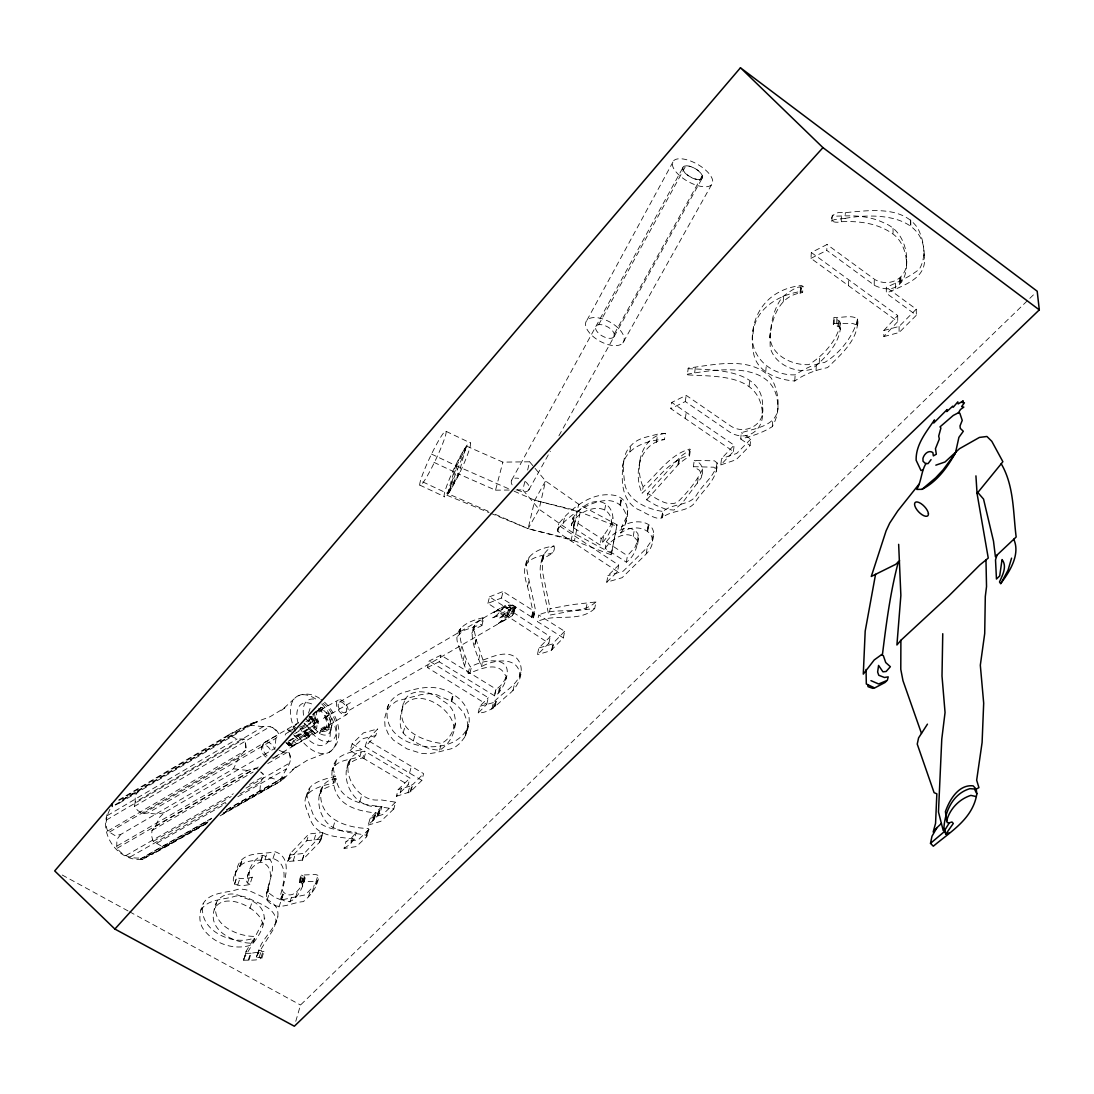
<?xml version="1.0" encoding="UTF-8"?>
<svg xmlns="http://www.w3.org/2000/svg" width="1094" height="1094" viewBox="0 0 1094 1094"><rect width="100%" height="100%" fill="white"/><g stroke="black" fill="none" stroke-linecap="round" stroke-linejoin="round"><path stroke-width="0.75" stroke-dasharray="5 3.75" d="M883.829 336.583L899.118 332.535L916.362 315.236L886.304 293.233L886.318 287.257C897.818 282.17 909.497 277.028 919.398 269.138C926.768 256.57 924.074 240.352 917.62 227.949C901.579 204.728 867.036 210.841 843.242 212.797C831.536 209.939 824.862 225.214 841.149 221.726C859.228 220.838 878.304 223.231 893.306 234.266C914.639 249.678 911.316 302.341 874.858 285.575L826.763 250.376L827.05 244.523L811.324 252.495L810.969 258.362L897.736 321.568L883.829 336.583L883.856 330.484L897.695 315.51L811.324 252.495M874.229 285.11L874.297 279.161M134.412 806.428L135.218 802.093L263.175 726.703C269.452 725.431 276.467 727.825 278.779 734.265L275.907 738.313L147.964 812.992L142.89 813.676L137.789 810.558L134.412 806.428L270.286 726.525M453.955 729.165C454.119 708.037 415.405 685.049 402.565 707.763C404.356 686.184 430.557 689.193 442.468 700.734C463.036 710.649 456.54 740.57 439.638 750.128C427.768 749.923 416.869 743.537 407.378 736.85C395.536 728.85 401.047 712.085 404.438 701.117M519.718 677.528C521.168 655.88 494.119 659.053 481.374 666.697C476.711 652.12 462.16 626.26 483.521 618.972L482.864 617.837C469.394 620.722 451.343 628.161 458.55 645.72C461.613 654.978 463.049 666.137 468.806 673.603C479.596 668.995 498.426 660.735 504.99 674.697C511.267 679.073 489.579 707.517 496.115 689.138L440.923 655.183L429.217 660.926L427.412 667.531L486.721 704.399L478.201 712.973C491.739 712.919 499.37 701.623 509.079 694.034C519.418 686.129 526.747 667.381 515.862 657.412C505.961 650.205 493.257 656.441 482.974 660.079L481.374 666.697M857.094 324.863L857.245 318.819M857.546 325.328C860.8 311.968 842.517 318.395 834.38 317.369L833.532 318.08L839.385 320.898L840.602 323.345C841.259 342.463 825.792 357.601 811.994 369.088C796.555 374.408 773.8 364.152 770.203 347.14C769.574 330.032 771.776 310.518 782.716 296.734C785.889 294.313 806.032 278.56 799.987 293.247L802.654 292.344L803.037 286.382L801.437 285.507C764.323 289.445 746.299 320.036 753.985 355.249C758.402 372.958 778.586 379.864 794.736 381.013C804.596 374.08 815.823 369.936 827.57 367.625C840.889 354.552 859.187 339.167 857.477 318.983M717.131 462.967C715.394 475.398 703.647 483.589 697.398 493.709C690.505 506.659 672.974 502.461 662.786 511.609L661.843 518.036C672.072 508.874 689.658 513.086 696.577 500.108C704.604 488.744 717.883 478.297 717.131 462.967L714.519 460.847L694.225 460.369L693.405 466.7L699.545 470.311L701.787 475.398L701.199 477.846L682.164 503.226L673.89 510.05L666.396 509.476L655.99 505.319L646.704 499.849L647.716 493.449L677.788 459.603L682.259 455.186L690.396 449.675L689.794 449.019C669.829 454.625 657.754 473.661 643.135 486.857L642.096 493.23C656.769 480.006 668.913 460.93 688.947 455.323L689.794 449.019M402.318 709.062C397.341 731.189 424.335 741.308 441.347 743.4C449.415 739.653 453.641 730.724 455.61 722.478M623.648 461.012C620.954 477.859 620.476 500.163 637.829 509.366C644.352 511.609 665.343 527.089 662.923 511.459C646.636 509.175 625.344 499.726 624.387 480.608C623.129 468.683 621.611 454.461 631.252 445.326C638.404 437.285 649.754 436.738 659.326 433.607L665.439 433.333L664.482 439.597C639.785 442.988 632.92 473.196 642.096 493.23M848.547 285.739L848.725 279.79M857.682 319.27C853.293 336.2 839.877 353.499 824.644 362.442C813.881 364.028 804.186 368.979 795.16 374.832C769.916 376.049 746.477 354.183 753.629 327.995M831.85 220.92L834.654 219.538L845.129 218.376L845.334 212.619M223.19 813.115L259.825 792.193L260.618 782.155L264.269 776.002L261.261 772.145M611.751 524.423C611.792 498.96 579.451 507.589 571.711 524.094L571.424 525.667L572.832 527.267L600.059 545.031C631.334 514.549 599.307 480.813 573.037 517.681L571.424 525.667M838.018 326.203L838.25 320.159M838.92 326.778L839.153 320.733M262.669 924.84C262.081 908.553 222.397 889.518 214.205 909.825C207.34 931.336 236.14 943.931 253.193 943.165C268.905 923.131 269.903 904.697 242.636 897.449C231.408 889.641 215.19 895.507 214.205 909.825M836.691 323.291L836.937 317.246M841.436 221.781C840.534 217.323 841.423 214.615 846.113 215.887C859.05 215.559 872.219 217.118 883.952 222.889C901.141 229.357 908.198 248.529 906.557 265.705M840.383 329.403L839.166 326.956L833.286 324.125L833.532 318.08M833.286 324.125L834.134 323.414L834.38 317.369M840.602 323.345C837.156 340.494 823.509 355.564 808.822 364.644C790.497 365.574 766.703 353.13 770.367 331.619M831.946 221.357L832.315 214.78M246.3 951.083L243.688 960.259C248.748 959.889 260.987 960.97 261.015 957.551L256.461 957.209L259.907 947.322C264.639 934.768 285.862 919.685 274.826 905.135C267.784 898.571 258.594 894.988 249.965 891.022A17.914 12.007 15.7 0 0 238.013 889.272C226.567 893.224 210.28 891.801 203.279 903.384C199.628 911.07 198.137 920.341 202.636 928.04C213.207 943.643 234.102 951.055 252.126 944.765L254.341 937.941C232.625 946.72 196.77 929.873 203.279 903.384M256.461 957.209L258.69 949.578M505.51 680.345C514.946 654.841 484.218 658.875 470.447 666.971C464.198 656.591 460.068 642.301 459.302 629.747M819.215 363.181L819.529 357.041M332.084 770.504L331.865 774.675L333.52 783.058C321.732 785.916 299.66 790.524 306.142 807.823L310.628 820.295C317.492 837.484 339.222 836.664 354.319 839.153L356.261 832.37C341.219 829.895 319.557 830.702 312.747 813.553L308.289 801.095C301.848 783.837 323.824 779.201 335.584 776.343C326.791 757.103 347.906 752.262 361.909 749.705L359.912 756.405C351.024 760.316 335.817 759.14 332.084 770.504L334.162 763.803M816.042 370.606L816.356 364.452M800.712 286.956L799.987 293.247M800.808 287.025L800.398 292.987C778.832 296.283 771.598 318.915 769.834 337.677M794.736 381.013L795.16 374.832M802.654 292.344L801.027 291.455L801.437 285.507M777.984 405.245C778.928 425.662 756.091 428.137 741.322 432.704L740.693 438.995C751.633 436.328 762.532 432.732 772.118 426.756C780.925 412.37 779.625 392.431 771.215 378.045C750.334 355.659 715.216 364.767 688.263 368.063L687.306 374.832C714.929 376.76 756.966 373.574 761.998 409.402C765.882 428.875 747.653 442.851 730.013 432.28L685.295 401.539L670.8 408.623L733.445 451.507L720.809 464.895L721.52 458.564L734.115 445.19L671.743 402.428L670.8 408.623M772.309 426.564L772.815 420.301M783.195 301.862L783.673 295.886M345.253 712.618A6.017 3.46 59.9 0 0 343.598 703.401A6.017 3.46 59.9 0 0 338.21 706.054A6.017 3.46 59.9 0 0 345.253 712.618L512.498 615.566L515.288 607.307L511.213 608.155L499.657 618.042L513.1 612.955M765.732 371.796L766.279 365.656M762.094 413.354C768.658 369.635 718.307 370.004 688.181 368.705L688.263 368.063M720.809 464.895L736.057 459.781L750.115 445.477L750.716 439.159L741.322 432.704M749.103 386.305L749.705 380.138M733.445 451.507L734.115 445.19M687.306 374.832L687.374 374.189C720.262 368.295 781.554 359.967 777.506 411.481M716.351 471.35L717.09 464.991M109.947 809.314C106.569 815.864 104.573 824.097 107.704 831.098L115.075 835.625L120.723 834.476L233.542 768.808L239.6 755.981L245.753 750.293L245.138 740.501L244.044 739.011L237.042 739.052L228.55 734.922L118.316 800.247M701.787 475.398C704.386 469.162 700.981 461.668 694.225 460.369M762.641 407.105C765.267 424.978 744.946 435.439 730.71 426.017L686.184 395.344L671.743 402.428M665.439 433.333C640.811 436.738 634.014 466.878 643.135 486.857M381.888 806.538L370.114 818.326L368.199 825.108L380.015 813.307L381.888 806.538C363.29 805.129 339.66 800.822 336.022 778.709C317.424 779.858 315.072 804.432 323.291 817.355C331.099 832.985 351.434 832.192 366.203 835.201L366.435 836.924L356.439 846.551L343.967 848.52L345.95 841.737L351.994 837.416L356.261 832.37M697.48 483.233L698.3 476.861M321.404 788.569C315.838 817.232 344.815 828.09 368.104 828.418L368.883 829.375L366.982 836.172M465.743 735.182L467.603 726.348L467.302 721.862L463.965 712.987L456.882 705.097L451.918 701.582L436.561 694.676L429.135 693.678L421.327 694.54L396.397 701.186L390.298 705.767L386.524 711.483L384.596 718.457L385.02 726.225L388.055 733.541L393.443 740.132L406.954 748.87L421.409 753.41L428.356 753.793L435.658 752.658L451.097 748.816L455.76 746.669L460.205 743.058L464.608 737.329L467.275 728.413L465.128 736.235M467.015 730.806C473.128 716.898 465.907 700.857 452.642 694.334C439.063 684.543 421.901 686.649 406.913 691.558C396.821 693.446 387.864 700.953 386.524 711.483M646.704 499.849L679.593 463.118L689.548 455.979L690.396 449.675M694.635 372.753L695.483 366.627M677.952 464.813L678.854 458.495M678.772 463.965L679.661 457.648M685.336 418.578L686.212 412.342M685.295 401.539L686.184 395.344M487.91 603.355L489.524 596.832L550.227 636.64L538.809 648.017L537.428 654.65L548.873 643.258L487.91 603.355L501.49 598.008L533.12 617.973L533.749 615.06L527.65 586.986C518.693 560.948 530.207 549.694 554.111 545.947C540.422 551.075 538.098 567.977 541.653 581.037L548.778 615.279L570.453 611.245L594.712 608.551L595.902 601.973L571.738 604.681L550.145 608.715L548.778 615.279M533.612 617.454L535.171 608.496L529.113 580.476C527.664 573.584 525.325 566.336 527.144 559.308M906.475 259.784C908.389 277.726 890.297 287.995 874.926 279.613L827.05 244.523M923.828 253.589C929.312 278.478 903.576 284.932 886.304 293.233M661.706 517.941L662.649 511.513M652.352 541.147C659.846 520.293 634.164 517.777 621.761 526.693L620.654 533.134C638.445 519.486 665.795 534.665 645.145 555.041L622.13 577.687L606.746 582.213L607.895 575.69L618.684 565.092L561.4 527.212L558.678 523.698C572.066 507.001 593.427 490.659 615.772 495.623C632.893 500.464 628.667 521.838 620.654 533.134M646.267 553.673L647.265 547.178M647.374 530.699L648.373 524.245M647.552 530.822L648.564 524.368M647.744 530.946L648.742 524.491M656.345 442.537L657.344 436.274M275.907 738.313L275.086 748.255L164.415 812.555L159.327 817.587L155.485 826.462L151.929 830.524L151.669 835.994L152.668 839.987L153.283 841.368L162.131 846.537L168.599 845.252L208.311 822.592M542.392 556.518L542.364 571.109L550.145 608.715M637.57 544.593L638.609 538.125L637.884 533.694C629.228 521.523 612.695 532.354 606.349 541.913L605.187 548.381L626.342 562.193C635.751 555.355 638.212 544.511 637.884 533.694M330.976 730.477L331.496 727.36A16.15 9.477 59.9 0 0 326.203 712.686L320.556 707.435L318.559 711.743A9.696 5.689 59.9 0 0 313.417 714.232A9.696 5.689 59.9 0 0 314.894 722.861L313.773 728.098L319.489 733.363A16.15 9.477 59.9 0 0 329.718 732.912L331.742 726.101M633.248 536.484L634.301 530.029M626.342 562.193L627.423 555.697L634.985 547.342L638.609 538.125M107.103 814.415C99.882 836.459 119.219 861.552 142.343 859.528L207.34 822.414M639.142 465.456L640.195 459.152M606.746 582.213L617.577 571.601L618.684 565.092M348.781 761.561C339.673 781.431 354.948 808.562 378.086 806.51L393.785 808.958L395.618 802.189L379.974 799.741C353.677 804.514 331.277 755.134 364.794 751.236L409.976 778.053L408.185 784.795L396.329 796.35L398.161 789.594L409.976 778.053M625.549 523.192L627.778 510.214M308.467 713.247L310.313 707.722A16.15 9.477 59.9 0 1 312.269 706.191M490.618 513.236L528.128 528.689L569.331 538.795L611.177 554.822L617.002 524.778L578.671 504.197L545.55 480.991L534.939 468.191M619.97 504.785L621.091 498.399M620.243 504.963L621.378 498.577M629.734 452.054L630.841 445.778M611.177 554.822L617.002 524.778M620.476 505.127L621.611 498.727M573.037 517.681L572.75 519.253L574.145 520.853L601.249 538.576L600.059 545.031M602.616 542.063L603.71 535.554L610.425 525.585L612.913 517.995M249.897 884.472L246.67 881.983C247.723 871.562 252.003 859.159 262.833 855.289C283.975 862.291 263.422 885.443 267.059 900.157C277.001 912.574 290.867 902.372 303.339 901.634C310.696 895.453 317.028 887.521 318.559 877.744L317.944 875.323L315.715 874.503L301.561 875.063C296.556 883.104 302.067 887.22 303.257 876.103L305.171 877.88C303.298 887.357 293.712 909.346 281.076 898.789L280.119 896.67C283.319 884.239 289.814 864.028 272.994 858.53C260.632 862.058 243.401 856.67 236.714 870.783C227.73 885.566 237.863 887.111 249.897 884.472L252.263 877.183L249.747 876.485L248.967 875.214L249.87 869.169M252.263 877.183C246.15 878.879 230.164 881.6 236.988 868.677C241.336 850.462 261.316 854.893 275.209 851.775C291.989 857.272 285.466 877.456 282.279 889.86L283.223 891.979C292.7 900.854 301.219 887.617 304.72 879.631M585.987 609.317L587.218 602.739M604.654 510.16L605.844 503.76M220.072 815.878L280.365 781.458C282.211 771.461 295.722 762.272 288.324 751.701L283.606 752.357L270.355 760.015M563.355 637.898L564.654 631.293L538.754 614.978L537.345 621.542L563.355 637.898L550.938 650.67L537.428 654.65M551.663 650.096L553.154 643.313M551.978 649.768L553.318 643.149M552.388 649.357L553.714 642.739M573.338 527.595L574.651 521.182L573.434 527.664M571.054 540.915L572.367 534.474M573.707 527.841L574.883 521.332M611.943 553.55L572.859 532.737L578.671 504.197M120.723 834.476L116.908 839.467L116.73 847.467C122.651 857.628 136.518 860.007 146.979 856.643L208.53 821.485M573.051 522.522L574.528 515.93M548.873 643.258L550.227 636.64M266.594 893.593C269.849 883.2 275.51 865.669 260.563 862.058C254.3 864.246 249.637 869.716 247.572 875.938M563.342 523.123L564.695 516.724M617.577 571.601L560.032 533.64L557.311 530.111L558.678 523.698M540.969 562.986C542.802 554.754 556.34 556.272 554.111 545.947M557.694 531.67L559.061 525.257M531.999 617.631L533.421 611.067M533.12 617.973L535.048 610.89M753.014 334.039C754.532 308.891 778.49 294.847 801.027 291.455M512.963 690.587L514.549 683.791M542.569 559.731L544.087 553.154L542.706 559.595M531.547 617.344L532.969 610.78M531.807 617.522L533.147 610.903M622.513 467.329C624.277 449.538 642.889 441.839 658.328 439.87L664.482 439.597M527.554 586.548L529.017 580.039M494.584 706.683L496.115 700.01M494.857 706.409L496.375 699.736M527.937 562.111L529.414 555.656M495.117 706.136L496.649 699.463M498.276 693.104L499.794 686.43M499.288 692.146L500.806 685.473M494.57 695.798L496.115 689.138C501.818 685.911 505.428 679.921 507.014 673.699M491.794 709.309L493.326 702.621C502.461 692.023 518.2 685.897 521.168 670.882M493.175 708.269L494.707 701.582M486.721 704.399L488.28 697.726L429.217 660.926M495.322 514.371L528.128 528.689L539.082 509.271L545.55 480.991L534.761 500.245L528.128 528.689L574.446 540.751L580.217 512.142L534.761 500.245L511.308 489.948M702.58 469.052C696.823 481.155 687.634 492.232 678.034 501.777C667.996 507.725 656.619 498.344 647.716 493.449M478.201 712.973L479.774 706.286L488.28 697.726M501.49 598.008L503.049 591.498L534.542 611.409M299.414 882.037L313.663 881.313L315.892 882.133L316.522 884.554M301.561 875.063L303.257 876.103M572.859 532.737L539.082 509.271L522.823 489.88L524.833 481.62M527.636 470.051L529.633 461.791L502.857 462.133L466.058 445.887L455.747 465.538L447.583 493.544L489.073 511.636M478.625 659.723L480.239 653.118M471.733 633.262L474.085 629.392L481.893 625.536L481.237 624.4L482.864 617.837M469.941 673.152L471.582 666.533M481.893 625.536L483.521 618.972M476.177 639.484L474.495 646.198L476.177 639.484L473.387 626.698M468.123 673.576L469.682 666.889M216.585 903.042C209.706 924.485 238.383 937.12 255.394 936.327L264.871 918.03M473.223 630.308L475.124 623.484M464.622 665.685L466.29 659.08M473.593 629.912L475.493 623.101M302.628 886.427L302.723 883.555L301.151 882.899M422.804 481.921L447.583 493.544L466.892 446.256L456.595 465.907L448.444 493.914L458.878 474.099L466.058 445.887M451.207 701.145L452.902 694.485M451.48 701.309L453.176 694.649M451.699 701.445L453.395 694.786M439.638 750.128L441.347 743.4M462.967 660.872L464.649 654.267M460.218 651.641L461.942 645.022M459.152 633.699L461.039 626.944M459.48 633.344L461.189 626.78M396.329 796.35L410.469 791.7L421.86 780.391L423.61 773.636L367.119 740.009L377.717 728.905L363.468 732.898L352.145 743.824L350.107 750.511L359.912 756.405M431.46 454.065L455.747 465.538L458.878 474.099L447.583 493.544L458.017 473.716L495.541 490.18L502.857 462.133M410.961 791.277L412.739 784.521M408.035 792.945L409.826 786.189L413.231 784.097L423.61 773.636M410.168 791.878L411.946 785.123M427.412 667.531L439.159 661.788L440.923 655.183M409.566 773.089L411.371 766.347M413.341 740.939L415.159 734.238M400.185 792.89L402.004 786.148M388.452 704.837C375.885 747.161 450.687 761.739 467.275 728.413M378.524 814.825L380.397 808.056M403.153 733.062L405.012 726.375M373.724 819.871L375.611 813.102M374.257 819.324L376.158 812.555M377.252 816.124L379.139 809.355M377.649 815.714L379.536 808.945M378.059 815.303L379.946 808.534M366.203 835.201L368.104 828.418M366.435 836.924L368.801 828.855M372.452 821.17L374.353 814.387M373.177 820.418L375.351 813.375M702.198 178.199L702.225 175.45A11.022 4.8 29.6 0 0 687.073 165.823A11.022 4.8 29.6 0 0 686.964 174.561A11.022 4.8 29.6 0 0 702.198 178.213L558.61 436.342M350.928 843.296L352.897 836.5M653.337 534.665L651.668 540.504L646.157 548.545L623.224 571.164L607.895 575.69M295.763 1021.331L300.508 1005.017L1034.733 293.602M359.844 801.697L361.799 794.941M421.86 780.391L365.136 746.696L375.762 735.578L377.717 728.905M346.743 768.261C349.232 761.766 356.384 758.88 362.811 757.937L364.794 751.236M363.946 758.607L365.916 751.906M365.136 746.696L367.119 740.009M312.118 892.43L314.183 885.62L317.793 880.287M315.892 882.133L317.944 875.323M333.041 827.638L335.079 820.869M308.44 896.834L310.505 890.024M348.972 764.391L351.01 757.691M319.639 842.148L322.839 832.438L308.932 833.97L290.484 853.279L287.79 861.552L302.341 860.089L319.639 842.148L322.798 832.411M321.048 839.946L322.839 832.438M301.11 882.954L303.202 876.157M304.583 876.526L302.628 883.46L304.706 876.609M333.52 783.058L335.584 776.343M380.015 813.307C361.362 811.871 337.649 807.591 333.957 785.424L336.022 778.709M334.75 765.718L336.829 759.017M299.742 882.434L301.725 875.556M299.824 882.557L301.93 875.747M295.722 897.08L297.828 890.27M314.06 839.96L316.152 833.19M332.699 779.502L334.778 772.788M302.259 860.048L304.378 853.265L323.113 833.177M302.341 860.089L304.46 853.306L291.783 854.838L289.869 854.113M289.965 902.044L292.084 895.234M321.294 791.318L323.4 784.603M287.708 860.896L306.812 840.725L308.932 833.97M506.331 619.259L498.344 623.566L514.987 608.62L512.498 615.566M256.502 956.402L273.65 928.861L277.958 916.567M261.015 957.551L263.189 950.713L258.649 950.371M261.822 958.317L263.982 951.301L263.189 950.713M281.076 898.789L283.223 891.979M281.322 898.926L283.483 892.13M293.178 861.019L295.325 854.25M278.984 906.994L281.336 899.979L305.417 894.824L314.252 885.552M281.486 899.022L283.647 892.212M281.732 899.159L283.893 892.362M257.432 954.638L259.62 947.801M287.79 861.552L290.662 853.101M288.666 859.679L290.84 852.91M259.155 957.455L261.343 950.618M306.005 797.129L308.152 790.415M308.317 793.328L310.464 786.613M248.242 960.149L250.444 953.325M248.967 960.108L251.1 953.23L263.982 951.301M323.783 728.618L324.904 727.004A9.709 5.675 59.9 0 0 328.501 715.886L328.692 713.452L326.231 712.686L325.123 717.842A9.696 5.689 59.9 0 1 321.513 728.973L319.489 733.363L323.783 728.618L325.301 729.315A12.294 7.179 59.9 0 0 329.841 715.216L328.692 713.452M266.457 893.675L268.809 886.796M253.193 943.165L255.394 936.327M267.059 900.157L269.261 893.36L268.303 890.502L268.659 886.878M243.688 960.259L246.027 951.411L254.341 937.941M272.994 858.53L275.209 851.775M308.959 718.129A16.15 9.477 59.9 0 0 313.773 728.084L318.094 723.339L318.286 720.878A9.709 5.675 59.9 0 1 316.809 712.262A9.709 5.675 59.9 0 1 321.937 709.774L323.045 708.201L321.54 707.49A12.294 7.179 59.9 0 0 317.506 707.599M264.939 859.706L267.182 852.937M249.911 908.553L252.153 901.757M261.001 860.226L263.257 853.47M260.563 862.058L262.833 855.289M467.165 728.536L468.642 724.105M247.367 883.214L249.747 876.485M237.754 884.896L240.065 878.126M240.147 866.161L242.471 859.405M234.335 884.376L236.673 877.593L234.513 884.472M234.649 875.446L236.988 868.677M239.613 866.735L241.938 859.98M239.709 866.639L242.184 859.72M613.966 336.897L614.24 333.766M513.059 614.527L515.411 608.25M293.493 734.662L298.347 739.407L316.672 728.782L317.356 720.782L312.98 716.734L310.669 716.406M243.347 959.411L252.126 944.765M285.178 735.086L285.671 733.828L292.741 729.712M626.657 516.765L621.761 526.693M319.284 795.283C320.993 788.842 328.132 786.518 333.957 785.424M261.685 747.202L263.052 744.412M586.986 320.2L673.617 160.791M511.746 480.02L683.176 167.095M598.65 324.713L685.788 165.837M702.266 175.655L702.129 178.39A11.104 4.841 29.6 0 1 686.69 174.52A11.104 4.841 29.6 0 1 687.087 165.85A11.104 4.841 29.6 0 1 702.266 175.655L614.267 333.971L614.035 336.692A10.434 5.279 29.2 0 1 599.211 333.848A10.434 5.279 29.2 0 1 600.018 324.603A10.434 5.279 29.2 0 1 614.281 333.889M528.826 489.88L550.337 451.207M622.896 342.873A21.319 10.803 29.2 0 0 601.973 318.71A21.319 10.803 29.2 0 0 589.775 333.232A21.319 10.803 29.2 0 0 622.896 342.873L711.606 184.64A22.523 9.819 29.6 0 0 688.796 160.38A22.523 9.819 29.6 0 0 677.254 173.317A22.523 9.819 29.6 0 0 711.606 184.64M457.593 636.311L462.721 630.814L481.237 624.4M525.667 565.789C530.399 555.861 544.292 555.752 552.798 552.73M280.365 781.458L285.534 776.384L225.856 810.148M200.872 910.153C207.887 898.571 224.229 900.006 235.689 896.054A17.983 12.02 15.7 0 1 247.695 897.805C258.116 903.576 277.821 907.788 275.797 923.377M354.319 839.153L350.039 844.212L343.967 848.52M294.997 736.344L313.322 725.691L316.986 721.001M514.987 608.62L509.517 615.457L498.344 623.566M286.095 742.84L289.39 745.848L293.452 740.925L311.804 730.272L315.209 733.459L346.388 714.669A8.355 4.814 59.9 0 0 344.063 701.856A8.355 4.814 59.9 0 0 336.596 705.562A8.355 4.814 59.9 0 0 346.388 714.669M300.481 726.58C308.221 726.142 311.311 710.95 317.356 720.782L314.074 720.659L299.838 728.919M283.414 779.024L296.023 766.826L292.481 769.779L307.14 760.344L324.262 753.643M368.883 829.375L358.381 839.754L345.95 841.737M557.311 530.111C570.261 510.994 617.043 482.18 626.684 516.628M601.249 538.576L603.792 535.609M605.187 548.381C611.56 538.795 628.147 527.964 636.831 540.163M564.654 631.293L552.279 644.051L538.809 648.017M285.876 742.443L289.39 745.848L292.153 746.204L308.631 736.782L313.759 731.736L304.036 723.12L308.973 727.893M291.729 732.05L288.748 730.874L296.843 724.105M291.674 746.231L287.257 742.211L304.214 732.734L309.342 727.674L310.751 730.546L313.759 731.736L311.804 730.272M294.218 698.834L281.39 710.444L284.946 707.709L270.04 716.761L253.822 722.765M281.336 899.979L274.963 897.49L269.261 893.36M750.716 439.159L736.7 453.449L721.52 458.564M350.107 750.511L361.458 739.571A14.331 10.366 14.8 0 1 364.753 738.176L375.762 735.578M395.618 802.189L382.695 814.551L370.114 818.326M883.856 330.484L899.077 326.45L916.239 309.192L886.318 287.257M393.785 808.958L380.821 821.334L368.199 825.108M115.171 804.719L253.48 722.833M115.335 805.075L119.588 802.941L123.499 799.099L251.552 723.271M309.479 736.125L305.062 732.077M505.825 615.676L514.235 608.209M505.537 605.297L493.955 612.271L513.92 605.926C503.308 601.509 501.449 614.007 492.615 617.795L506.809 612.722L513.619 607.238L504.922 607.895M278.751 779.926L272.324 785.314L223.586 813.143M285.151 776.549L280.734 778.86M595.902 601.973C580.093 616.565 556.914 606.267 538.754 614.978M594.712 608.551C578.835 623.156 555.574 612.831 537.345 621.542M329.171 752.316C347.974 739.339 336.583 709.842 320.87 699.326M228.55 734.922C238.136 729.301 248.434 724.898 258.813 721.602L253.001 722.956M142.042 859.665L146.979 856.643M274.772 756.857L315.168 733.363M499.657 618.042L515.288 607.307M119.369 800.275L241.118 728.139M119.588 802.941L255.941 722.259L252.769 722.943M107.376 815.563L237.042 739.052M106.446 820.035L244.044 739.011M107.704 831.098L245.753 750.293M321.54 707.49L318.163 709.459L319.68 710.17M109.646 831.96L239.6 755.981M315.373 711.852L318.751 709.869M264.912 742.197L298.525 722.655M312.433 714.423L338.347 700.037M142.89 813.676L278.779 734.265M319.079 711.989L322.457 710.02M288.748 730.874L287.216 729.165L290.607 732.324M289.801 730.983L294.218 728.413M305.978 721.548L313.322 717.267M339.468 702.088L500.245 608.264M298.826 730.436L316.453 720.167M294.696 733.623L307.414 726.225M314.689 725.322L313.527 723.531L316.918 721.548A12.294 7.179 59.9 0 1 315.045 710.608M324.727 717.226L328.104 715.271M323.414 718.375L352.077 701.705M315.304 723.476L318.696 721.493M320.392 730.573L321.909 731.271A12.28 7.193 59.9 0 0 326.477 717.185L329.841 715.216M288.843 740.734L309.534 728.713M289.048 745.329L312.693 731.626M117.031 846.004L247.463 770.449L255.531 768.179L257.842 769.082M320.993 728.727L324.385 726.758M117.113 848.26L255.531 768.179M155.485 826.462L258.581 766.839M324.686 728.836L328.077 726.867M321.909 731.271L325.301 729.315M151.929 830.524L253.124 772.036M267.784 763.557L288.324 751.701M325.93 731.107L329.321 729.137M125.837 855.59L233.337 793.779M249.541 784.466L264.269 776.002M153.283 841.368L231.258 796.569M245.972 788.118L290.115 762.764M130.131 857.026L228.359 800.658M240.092 793.929L260.618 782.155M157.153 842.982L226.102 803.447M237.849 796.719L286.259 768.959M142.343 859.528L140.647 858.845L212.633 817.71M140.647 858.845L211.525 818.681M226.335 810.216L285.534 776.384M147.881 855.043L152.791 854.045L205.877 823.741M222.096 814.483L282.567 779.967M168.599 845.252L152.791 854.045M272.324 785.314L259.825 792.193M123.499 799.099L138.897 790.606L135.136 795.584L135.218 802.093M810.969 258.362L826.763 250.376M492.615 617.795L513.619 607.238M493.955 612.271L508.519 605.42L513.92 605.926M313.951 720.714L309.575 716.679M409.826 786.189L398.161 789.594M250.991 724.474L255.941 722.259M493.326 702.621L479.774 706.286M298.183 695.784C305.158 692.598 313.363 694.198 319.571 698.328M489.524 596.832L503.049 591.498M295.749 744.727L289.76 745.629M287.954 742.115L292.495 746.094M800.398 287.298L803.037 286.382M314.32 720.549L309.944 716.515M292.262 746.176L287.736 742.183M164.415 812.555L156.88 814.251L147.964 812.992M314.662 720.467L310.176 716.447M291.934 746.245L287.421 742.224M251.1 953.23L245.918 953.435M834.134 323.414L852.65 323.482L857.477 325.15M309.028 716.898L312.611 716.953M845.129 218.376C876.376 212.674 927.944 214.369 923.992 259.483M306.812 840.725L320.774 839.207M495.541 490.18L509.189 490.03M516.012 489.948L522.823 489.88M693.405 466.7L713.767 467.193L716.406 469.326M263.175 726.703L249.555 725.103M247.463 770.449L233.542 768.808M841.655 216.01L835.365 216.147L832.124 215.162M320.61 707.462L323.045 708.201M534.761 500.245L575.184 510.214L616.25 526.036M269.548 777.656L275.387 779.243M283.606 752.357L276.454 748.98M446.844 495.213L489.045 512.594M455.747 465.538L509.749 489.264M419.822 485.121L444.232 496.553M433.949 462.338L458.878 474.099M445.996 431.309A30.058 3.104 -64.6 0 1 427.891 474.878A30.058 3.104 -64.6 0 1 424.923 468.629A30.058 3.104 -64.6 0 1 445.996 431.309L470.393 442.92A29.989 3.473 -64.7 0 1 452.588 486.488A29.989 3.473 -64.7 0 1 449.032 479.979A29.989 3.473 -64.7 0 1 470.393 442.92M62.194 875.009L128.135 910.987M129.639 911.808L300.508 1005.017M509.517 615.457L506.809 612.722M508.519 605.42L511.213 608.155M362.811 757.937L408.185 784.795M352.145 743.824L361.909 749.705M494.666 695.852L439.159 661.788M606.349 541.913L627.423 555.697M315.209 733.459L313.39 731.954M740.693 438.995L750.115 445.477M260.563 772.008L263.531 774.183M293.452 740.925L296.802 743.988M272.543 727.414L278.081 732.46M288.597 741.814L293.014 745.834M288.201 742.019L292.754 745.985M305.623 731.544L310.04 735.606M305.212 731.941L309.766 735.879M304.925 732.201L309.342 736.248M304.788 732.31L309.205 736.371M304.501 732.529L309.055 736.481M304.364 732.638L308.781 736.686L304.214 732.734M303.941 732.898L308.358 736.959M293.671 725.978L295.859 727.989M305.568 718.539L308.932 721.643M313.322 725.691L316.672 728.782M310.491 716.392L315.031 720.44M309.698 716.611L314.197 720.604M309.315 716.816L313.677 720.864M294.491 735.619L298.347 739.407M529.633 461.791L533.886 466.919M316.918 721.548L318.094 723.339M325.315 715.408L326.477 717.185M482.974 660.079L476.136 639.607M246.246 747.858L245.138 740.501M289.418 753.164L290.58 760.385M916.239 309.192L916.362 315.236M910.741 220.195L910.851 225.993M910.358 219.908L910.454 225.706M900.868 277.247L900.923 283.209M900.581 277.548L900.635 283.496M899.432 278.45L899.487 284.413M899.077 326.45L899.118 332.535M897.695 315.51L897.736 321.568M895.384 283.182L895.425 289.158M893.046 228.277L893.06 234.089M313.527 723.531A12.28 7.193 59.9 0 1 311.434 717.691M525.407 481.606A9.86 5.675 28.8 0 1 528.347 490.481A9.86 5.675 28.8 0 1 517.243 489.77M512.088 484.861A9.86 5.675 28.8 0 1 518.652 478.351M321.759 703.975A32.259 19.022 59.9 0 1 332.467 749.746A32.259 19.022 59.9 0 1 296.337 732.542M295.544 731.038A32.259 19.022 59.9 0 1 293.78 699.381A32.259 19.022 59.9 0 1 318.34 700.912M322.949 703.182A23.425 13.743 59.9 0 1 333.943 738.71A23.425 13.743 59.9 0 1 306.17 723.695M303.558 715.271A23.425 13.743 59.9 0 1 316.481 699.64M318.737 708.666A23.384 13.784 59.9 0 1 326.956 743.058A23.384 13.784 59.9 0 1 299.783 727.428M298.183 723.202A23.384 13.784 59.9 0 1 314.484 705.384M273.377 757.663A8.82 5.402 59.9 0 1 271.982 758.033M267.059 755.886A8.82 5.402 59.9 0 1 264.297 742.594A8.82 5.402 59.9 0 1 274.895 749.622M266.102 757.116A6.892 4.226 59.9 0 1 261.411 749.062A6.892 4.226 59.9 0 1 265.897 745.479A6.892 4.226 59.9 0 1 271.367 752.891M513.51 606.883A1.504 0.738 59.8 0 0 515.178 608.592A1.504 0.738 59.8 0 0 514.672 606.336A1.504 0.738 59.8 0 0 513.51 606.883"/><path stroke-width="1.5" d="M975.93 475.863L977.051 493.435L988.251 558.077L979.896 564.914L948.648 596.093L900.895 640.291L900.786 669.35L902.974 680.673L921.476 733.418M942.754 633.713L942.002 676.01L945.052 712.522L941.77 739.202L938.474 811.98L943.219 830.565L944.942 829.895L949.373 822.784L951.971 821.991L953.312 823.454L945.708 834.257L943.958 827.365C945.107 811.119 953.052 793.574 969.913 788.665L974.426 788.993L976.846 793.779C973.004 818.736 950.918 831.399 933.319 846.209L930.488 843.378L931.979 836.267L936.929 827.72L941.401 823.467M926.03 463.459C921.066 471.514 921.545 481.374 916.745 489.428L921.996 489.333C937.654 481.374 948.238 466.194 956.402 451.138M875.556 574.336L865.19 631.142L863.289 674.123L874.229 659.942L882.516 653.966C886.318 623.334 890.311 592.086 898.338 561.933M112.203 804.049L112.217 806.469M1011.567 558.145L1008.025 570.206L1000.723 583.786L999.492 581.967C1002.46 575.198 1007.41 566.446 1002.049 559.567L999.697 575.936L996.456 579.027L995.513 559.841L997.017 555.082L1016.162 537.004C1013.017 512.402 1014.22 486.023 1001.229 463.774L1002.87 461.682L991.82 441.333L986.925 436.479L979.431 437.422L959.465 448.718L945.038 461.983L935.821 465.169M949.373 822.784L947.322 822.647L946.679 820.951C949.578 809.109 959.288 799.03 970.898 795.379L975.944 796.514M955.773 451.617L958.891 437.368L963.322 431.268L960.313 428.41L960.012 425.908L962.241 420.397L959.835 413.231L958.467 412.739L953.243 415.447L940.019 426.865L940.922 428.041L938.693 436.096L939.336 439.022L935.466 448.649L936.314 454.215L933.346 455.897L932.867 452.547C928.491 449.538 924.074 454.201 922.953 458.318L923.021 461.23L925.292 463.391L928.04 463.651L931.076 459.617M881.545 654.663L883.323 655.621L885.73 662.554L890.366 666.711L886.126 671.484L882.94 671.825L878.578 665.426L877.634 672.044L878.783 675.285L884.472 677.487L888.219 676.858L887.343 680.236L884.95 682.533L874.667 687.948L866.311 683.969L866.065 669.501M958.467 412.739L960.45 409.498L963.8 407.132L961.64 406.585L964.443 402.77L961.995 402.537L963.24 400.828L958.139 403.932L957.811 401.867L953.23 407.241L952.724 406.161L946.857 411.59L947.089 409.566L933.743 423.022L934.495 419.891C926.194 432.116 915.678 444.629 916.143 460.273L920.998 470.557L922.543 470.023M927.452 724.146L918.591 737.889L917.237 744.098L934.098 792.685L936.847 793.82L935.561 823.372L933.168 832.042L936.929 827.72M955.253 453.449L943.096 469.832L935.644 477.818L921.996 489.333M1001.229 463.774L977.051 493.435M900.895 640.291L896.916 644.981L900.868 595.368L898.653 544.347M740.46 67.773L54.7 870.92L114.87 929.038L294.341 1026.227L1039.3 309.875L1037.194 291.223L740.46 67.773L822.961 147.635L1039.3 309.875M114.87 929.038L822.961 147.635M918.892 484.341L897.75 510.925L889.696 523.11L886.099 530.836L871.289 576.456L895.712 564.34L899.583 560.743M930.488 843.378L944.819 831.221M997.017 555.082L995.403 556.682L993.502 541.161L983.547 499.096L977.872 492.573M1001.325 582.678C1010.172 571.013 1020.47 553.961 1013.741 539.219M976.846 793.779L976.204 789.116L978.925 787.625L976.655 780.2L982.097 742.553L983.684 703.168L980.32 665.22L984.709 633.508L985.297 596.558L986.528 586.562L985.967 559.95M874.161 687.702L872.807 688.372L868.021 686.676L867.692 684.625M885.689 681.042L878.632 683.969L870.947 680.646M945.708 834.257L949.141 832.849M976.204 789.116L973.14 785.848C958.645 784.261 949.496 799.837 945.421 811.639L946.679 820.951M928.423 513.647L928.355 514.85A9.176 3.966 46.5 0 1 918.591 511.801A9.176 3.966 46.5 0 1 916.198 501.968A9.258 3.993 46.5 0 1 928.068 512.142L928.423 513.647"/></g></svg>
